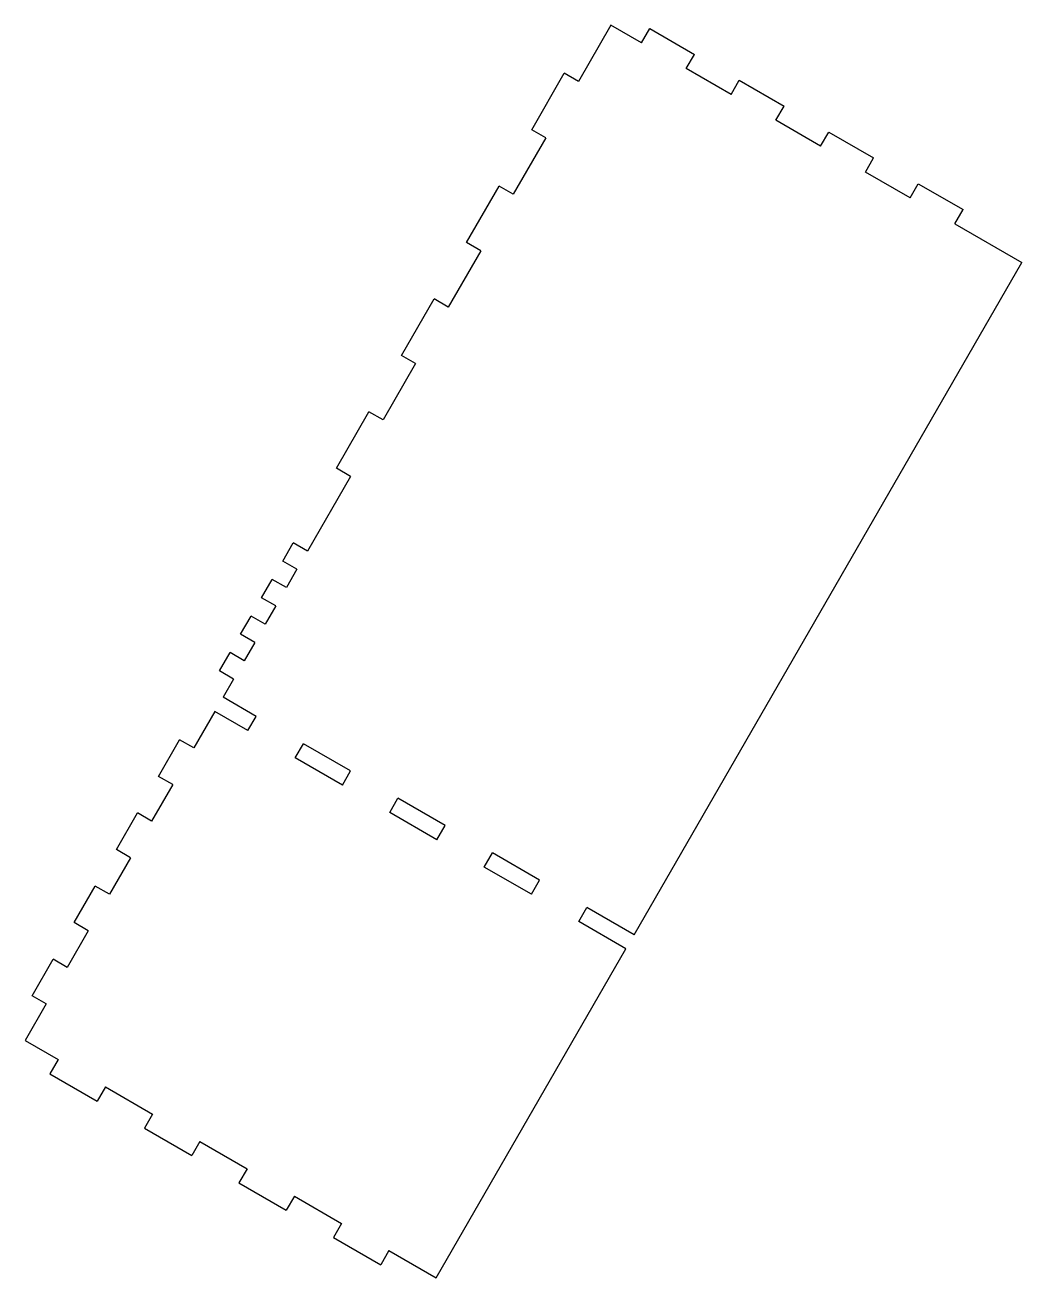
# Model space of a CAD drawing. Extents: x 32 to 294, y -259 to 71.
import ezdxf

# ---------------------------------------------------------------- set-up
doc = ezdxf.new("R2010")
doc.units = 0
doc.layers.add('VISIBLE', color=7, linetype='CONTINUOUS')

msp = doc.modelspace()

# ---------------------------------------------------------------- linework, layer by layer
at = {"layer": 'VISIBLE'}
for p, q in [((185.87, 70.86), (177.3, 56.01)), ((193.94, 66.2), (185.87, 70.86)), ((193.94, 66.2), (196.09, 69.92)), ((196.09, 69.92), (207.88, 63.12)), ((205.73, 59.39), (207.88, 63.12)), ((217.52, 52.59), (205.73, 59.39)), ((165.01, 43.31), (173.58, 58.16)), ((177.3, 56.01), (173.58, 58.16)), ((217.52, 52.59), (219.67, 56.31)), ((219.67, 56.31), (231.46, 49.5)), ((229.31, 45.78), (231.46, 49.5)), ((168.73, 41.16), (165.01, 43.31)), ((241.1, 38.97), (229.31, 45.78)), ((168.73, 41.16), (160.16, 26.31)), ((241.1, 38.97), (243.25, 42.7)), ((243.25, 42.7), (255.03, 35.89)), ((252.88, 32.17), (255.03, 35.89)), ((264.67, 25.36), (252.88, 32.17)), ((147.86, 13.62), (156.43, 28.46)), ((160.16, 26.31), (156.43, 28.46)), ((264.67, 25.36), (266.82, 29.08)), ((266.82, 29.08), (278.61, 22.28)), ((276.46, 18.55), (278.61, 22.28)), ((276.46, 18.55), (294.13, 8.36)), ((151.59, 11.47), (147.86, 13.62)), ((151.59, 11.47), (143.01, -3.38)), ((191.98, -168.57), (294.13, 8.36)), ((130.72, -16.08), (139.29, -1.23)), ((143.01, -3.38), (139.29, -1.23)), ((134.44, -18.23), (130.72, -16.08)), ((134.44, -18.23), (125.87, -33.08)), ((113.57, -45.77), (122.14, -30.93)), ((125.87, -33.08), (122.14, -30.93)), ((117.3, -47.92), (113.57, -45.77)), ((117.3, -47.92), (105.95, -67.58)), ((99.44, -70.24), (102.22, -65.43)), ((105.95, -67.58), (102.22, -65.43)), ((103.17, -72.39), (99.44, -70.24)), ((103.17, -72.39), (100.39, -77.21)), ((93.89, -79.87), (96.67, -75.06)), ((100.39, -77.21), (96.67, -75.06)), ((97.61, -82.02), (93.89, -79.87)), ((97.61, -82.02), (94.84, -86.83)), ((88.33, -89.49), (91.11, -84.68)), ((94.84, -86.83), (91.11, -84.68)), ((92.06, -91.64), (88.33, -89.49)), ((92.06, -91.64), (89.28, -96.45)), ((82.78, -99.11), (85.56, -94.3)), ((89.28, -96.45), (85.56, -94.3)), ((86.5, -101.26), (82.78, -99.11)), ((86.5, -101.26), (83.72, -106.07)), ((92.44, -111.11), (83.72, -106.07)), ((81.57, -109.8), (76.02, -119.42)), ((90.29, -114.83), (81.57, -109.8)), ((90.29, -114.83), (92.44, -111.11)), ((66.74, -126.89), (72.29, -117.27)), ((76.02, -119.42), (72.29, -117.27)), ((102.73, -122.01), (104.88, -118.29)), ((117.33, -125.47), (104.88, -118.29)), ((115.18, -129.2), (102.73, -122.01)), ((70.46, -129.04), (66.74, -126.89)), ((115.18, -129.2), (117.33, -125.47)), ((70.46, -129.04), (64.91, -138.66)), ((127.62, -136.38), (129.77, -132.66)), ((142.21, -139.84), (129.77, -132.66)), ((55.63, -146.14), (61.18, -136.51)), ((64.91, -138.66), (61.18, -136.51)), ((140.06, -143.56), (127.62, -136.38)), ((140.06, -143.56), (142.21, -139.84)), ((59.35, -148.29), (53.8, -157.91)), ((59.35, -148.29), (55.63, -146.14)), ((152.5, -150.75), (154.65, -147.02)), ((167.09, -154.21), (154.65, -147.02)), ((164.94, -157.93), (152.5, -150.75)), ((164.94, -157.93), (167.09, -154.21)), ((44.52, -165.38), (50.07, -155.76)), ((53.8, -157.91), (50.07, -155.76)), ((177.39, -165.11), (179.54, -161.39)), ((191.98, -168.57), (179.54, -161.39)), ((48.24, -167.53), (42.69, -177.15)), ((48.24, -167.53), (44.52, -165.38)), ((189.83, -172.3), (177.39, -165.11)), ((139.83, -258.9), (189.83, -172.3)), ((33.41, -184.63), (38.96, -175)), ((42.69, -177.15), (38.96, -175)), ((37.13, -186.78), (33.41, -184.63)), ((37.13, -186.78), (31.57, -196.4)), ((31.57, -196.4), (40.29, -201.43)), ((40.29, -201.43), (38.14, -205.16)), ((38.14, -205.16), (50.58, -212.34)), ((52.73, -208.62), (50.58, -212.34)), ((52.73, -208.62), (65.18, -215.8)), ((65.18, -215.8), (63.03, -219.52)), ((63.03, -219.52), (75.47, -226.71)), ((77.62, -222.98), (75.47, -226.71)), ((77.62, -222.98), (90.06, -230.17)), ((90.06, -230.17), (87.91, -233.89)), ((87.91, -233.89), (100.35, -241.07)), ((102.5, -237.35), (100.35, -241.07)), ((102.5, -237.35), (114.94, -244.53)), ((114.94, -244.53), (112.79, -248.26)), ((112.79, -248.26), (125.24, -255.44)), ((127.39, -251.72), (125.24, -255.44)), ((127.39, -251.72), (139.83, -258.9))]:
    msp.add_line(p, q, dxfattribs=at)

doc.saveas('drawing.dxf')
